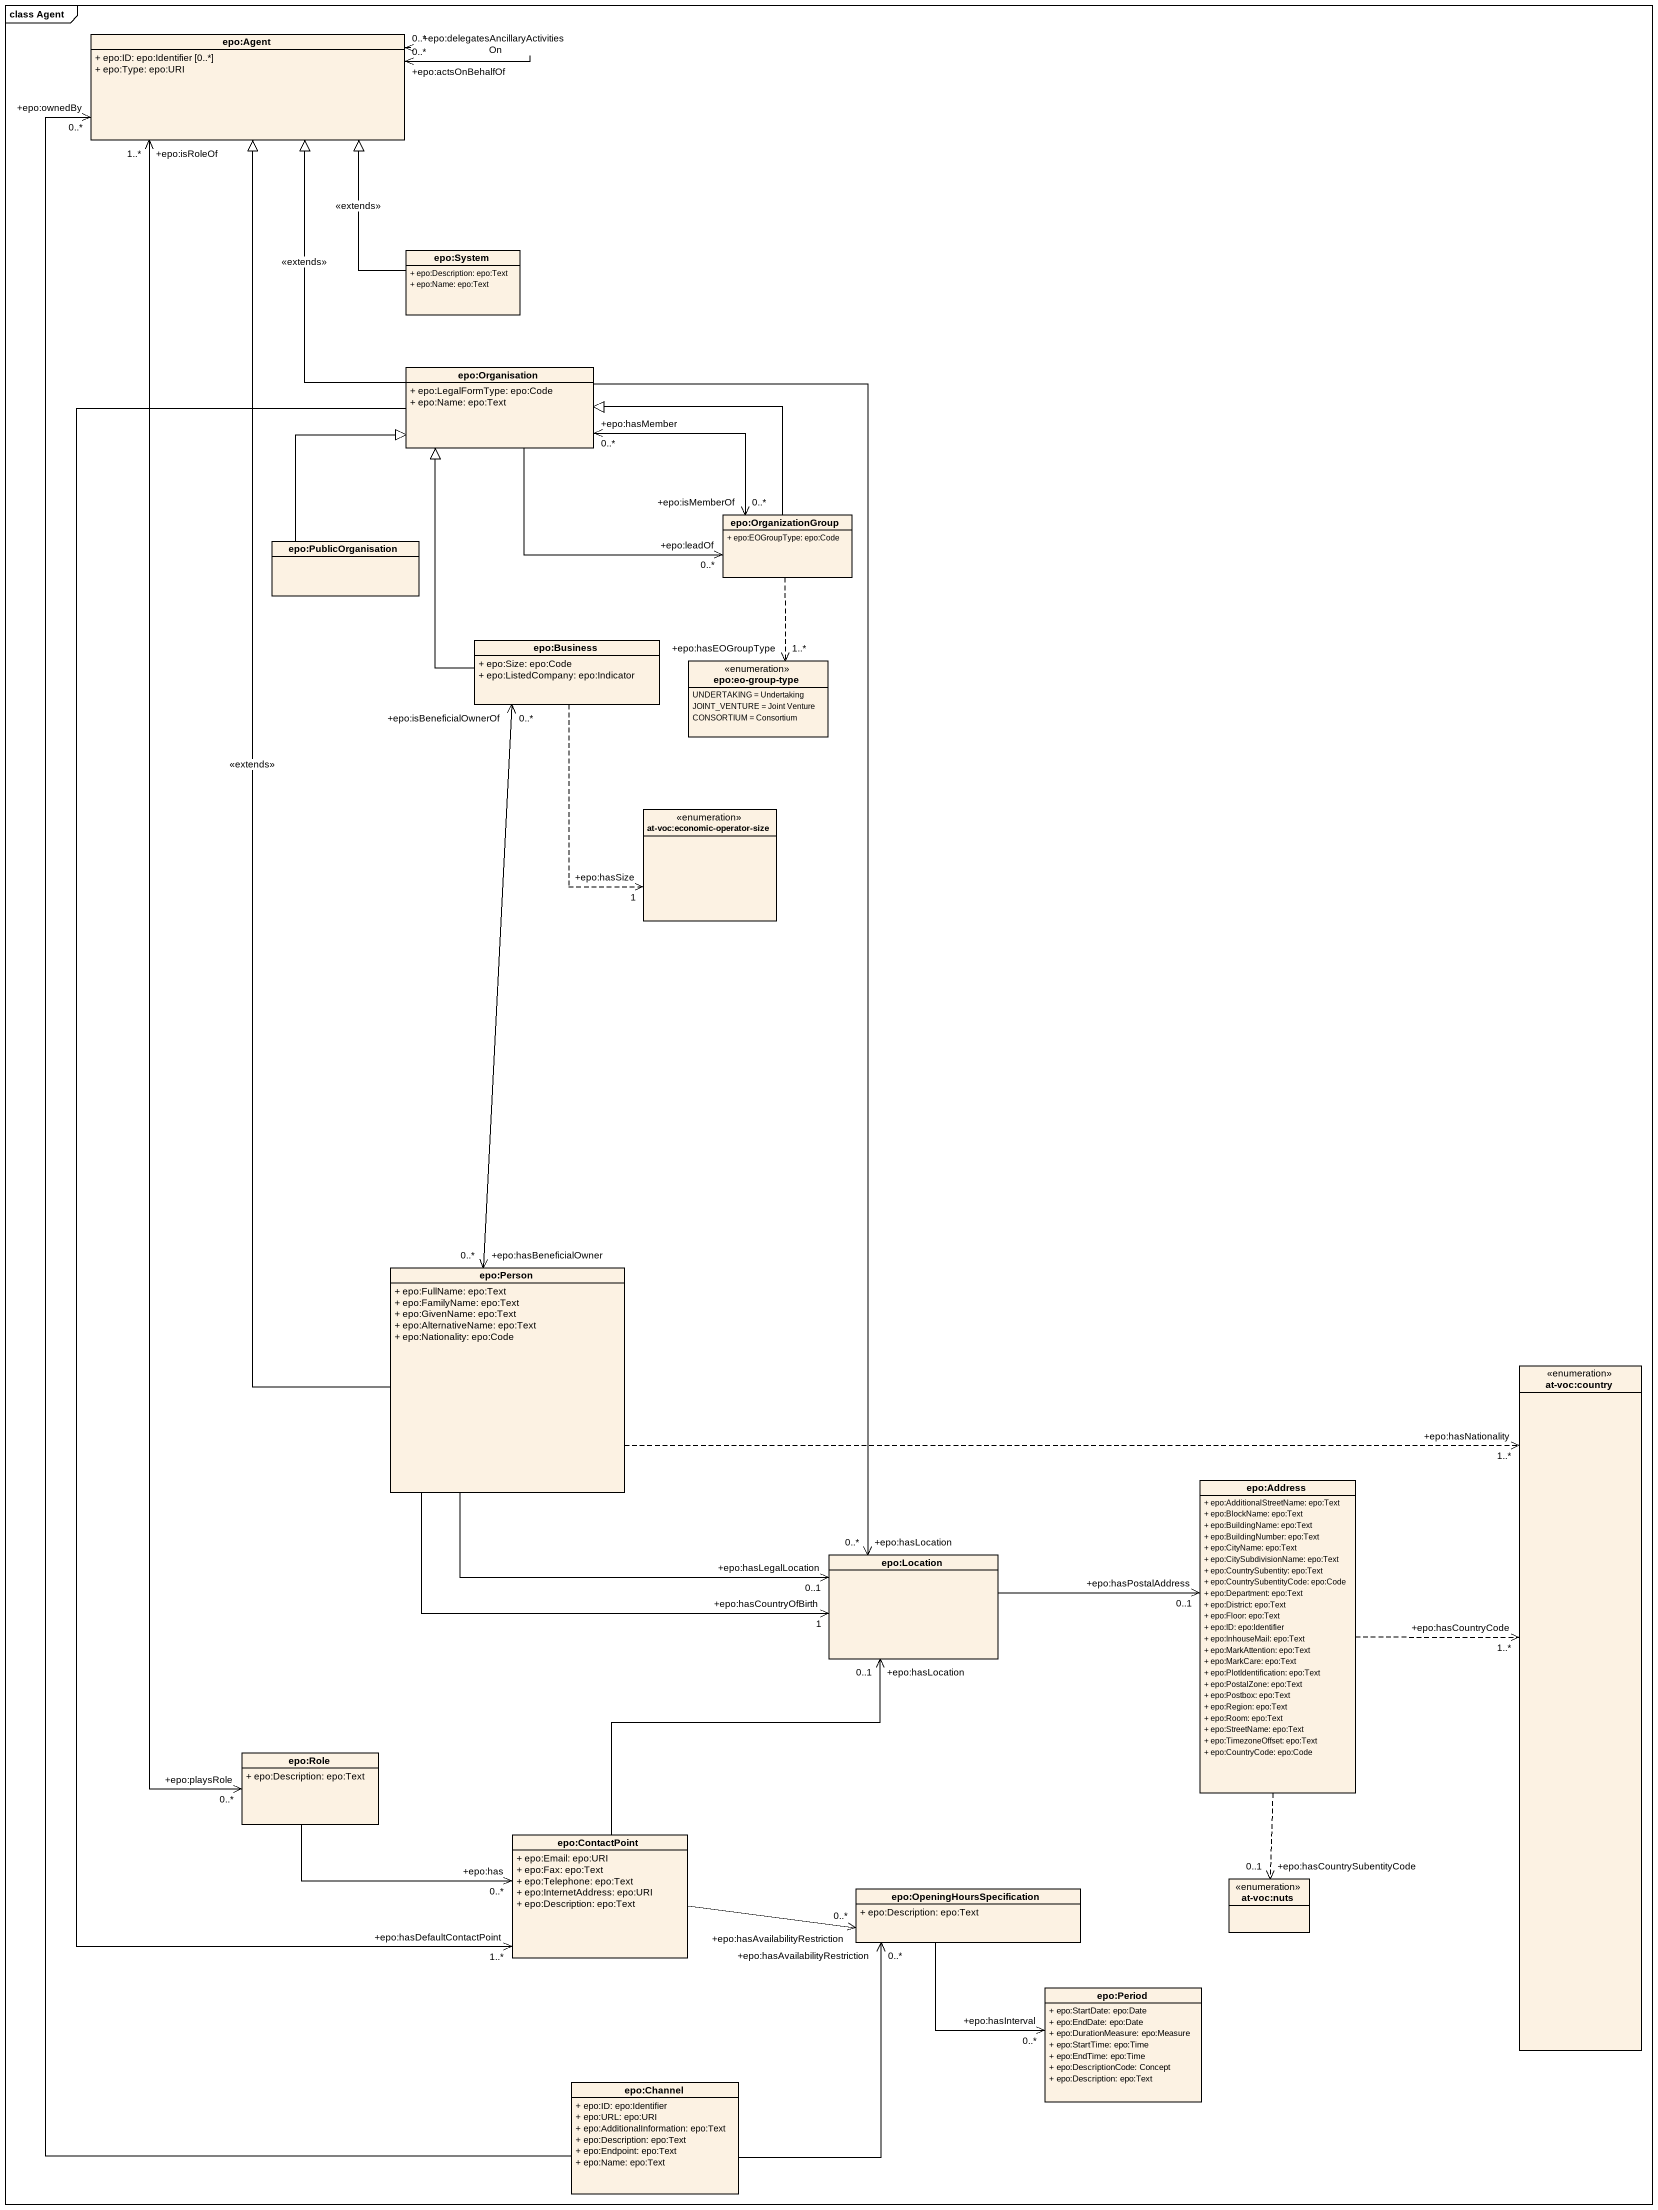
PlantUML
@startuml
mainframe class Agent
hide circle
hide empty members
skinparam classAttributeIconSize 0
class "epo:Agent" as epo_Agent {
  + epo:ID: epo:Identifier [0..*]
  + epo:Type: epo:URI
}
class "epo:System" as epo_System {
  + epo:Description: epo:Text
  + epo:Name: epo:Text
}
class "epo:Organisation" as epo_Organisation {
  + epo:LegalFormType: epo:Code
  + epo:Name: epo:Text
}
class "epo:PublicOrganisation" as epo_PublicOrganisation
class "epo:OrganizationGroup" as epo_OrganizationGroup {
  + epo:EOGroupType: epo:Code
}
class "epo:Business" as epo_Business {
  + epo:Size: epo:Code
  + epo:ListedCompany: epo:Indicator
}
enum "epo:eo-group-type" as epo_eo_group_type {
  UNDERTAKING = Undertaking
  JOINT_VENTURE = Joint Venture
  CONSORTIUM = Consortium
}
enum "at-voc:economic-operator-size" as at_voc_economic_operator
class "epo:Person" as epo_Person {
  + epo:FullName: epo:Text
  + epo:FamilyName: epo:Text
  + epo:GivenName: epo:Text
  + epo:AlternativeName: epo:Text
  + epo:Nationality: epo:Code
}
enum "at-voc:country" as at_voc_country
class "epo:Address" as epo_Address {
  + epo:AdditionalStreetName: epo:Text
  + epo:BlockName: epo:Text
  + epo:BuildingName: epo:Text
  + epo:BuildingNumber: epo:Text
  + epo:CityName: epo:Text
  + epo:CitySubdivisionName: epo:Text
  + epo:CountrySubentity: epo:Text
  + epo:CountrySubentityCode: epo:Code
  + epo:Department: epo:Text
  + epo:District: epo:Text
  + epo:Floor: epo:Text
  + epo:ID: epo:Identifier
  + epo:InhouseMail: epo:Text
  + epo:MarkAttention: epo:Text
  + epo:MarkCare: epo:Text
  + epo:PlotIdentification: epo:Text
  + epo:PostalZone: epo:Text
  + epo:Postbox: epo:Text
  + epo:Region: epo:Text
  + epo:Room: epo:Text
  + epo:StreetName: epo:Text
  + epo:TimezoneOffset: epo:Text
  + epo:CountryCode: epo:Code
}
class "epo:Location" as epo_Location
class "epo:Role" as epo_Role {
  + epo:Description: epo:Text
}
class "epo:ContactPoint" as epo_ContactPoint {
  + epo:Email: epo:URI
  + epo:Fax: epo:Text
  + epo:Telephone: epo:Text
  + epo:InternetAddress: epo:URI
  + epo:Description: epo:Text
}
enum "at-voc:nuts" as at_voc_nuts
class "epo:OpeningHoursSpecification" as epo_OpeningHoursSpecificatio {
  + epo:Description: epo:Text
}
class "epo:Period" as epo_Period {
  + epo:StartDate: epo:Date
  + epo:EndDate: epo:Date
  + epo:DurationMeasure: epo:Measure
  + epo:StartTime: epo:Time
  + epo:EndTime: epo:Time
  + epo:DescriptionCode: Concept
  + epo:Description: epo:Text
}
class "epo:Channel" as epo_Channel {
  + epo:ID: epo:Identifier
  + epo:URL: epo:URI
  + epo:AdditionalInformation: epo:Text
  + epo:Description: epo:Text
  + epo:Endpoint: epo:Text
  + epo:Name: epo:Text
}
epo_Agent "+epo:actsOnBehalfOf\n0..*" <--> "+epo:delegatesAncillaryActivitiesOn\n0..*" epo_Agent
epo_Agent "+epo:isRoleOf\n1..*" <--> "+epo:playsRole\n0..*" epo_Role
epo_System -up-|> epo_Agent : <<extends>>
epo_Organisation -up-|> epo_Agent : <<extends>>
epo_Organisation "+epo:hasMember\n0..*" <-right-> "+epo:isMemberOf\n0..*" epo_OrganizationGroup
epo_Organisation -right-> "+epo:leadOf\n0..*" epo_OrganizationGroup
epo_Organisation --> "+epo:hasLocation\n0..*" epo_Location
epo_Organisation --> "+epo:hasDefaultContactPoint\n1..*" epo_ContactPoint
epo_PublicOrganisation -up-|> epo_Organisation
epo_OrganizationGroup -left-|> epo_Organisation
epo_OrganizationGroup ..> "+epo:hasEOGroupType\n1..*" epo_eo_group_type
epo_Business -up-|> epo_Organisation
epo_Business ..> "+epo:hasSize\n1" at_voc_economic_operator
epo_Business "+epo:isBeneficialOwnerOf\n0..*" <--> "+epo:hasBeneficialOwner\n0..*" epo_Person
epo_Person -up-|> epo_Agent : <<extends>>
epo_Person .right.> "+epo:hasNationality\n1..*" at_voc_country
epo_Person -right-> "+epo:hasCountryOfBirth\n1" epo_Location
epo_Person -right-> "+epo:hasLegalLocation\n0..1" epo_Location
epo_Address .right.> "+epo:hasCountryCode\n1..*" at_voc_country
epo_Address ..> "+epo:hasCountrySubentityCode\n0..1" at_voc_nuts
epo_Location -right-> "+epo:hasPostalAddress\n0..1" epo_Address
epo_Role -right-> "+epo:has\n0..*" epo_ContactPoint
epo_ContactPoint -up-> "+epo:hasLocation\n0..1" epo_Location
epo_ContactPoint -right-> "+epo:hasAvailabilityRestriction\n0..*" epo_OpeningHoursSpecificatio
epo_OpeningHoursSpecificatio --> "+epo:hasInterval\n0..*" epo_Period
epo_Channel -up-> "+epo:ownedBy\n0..*" epo_Agent
epo_Channel -up-> "+epo:hasAvailabilityRestriction\n0..*" epo_OpeningHoursSpecificatio
@enduml
